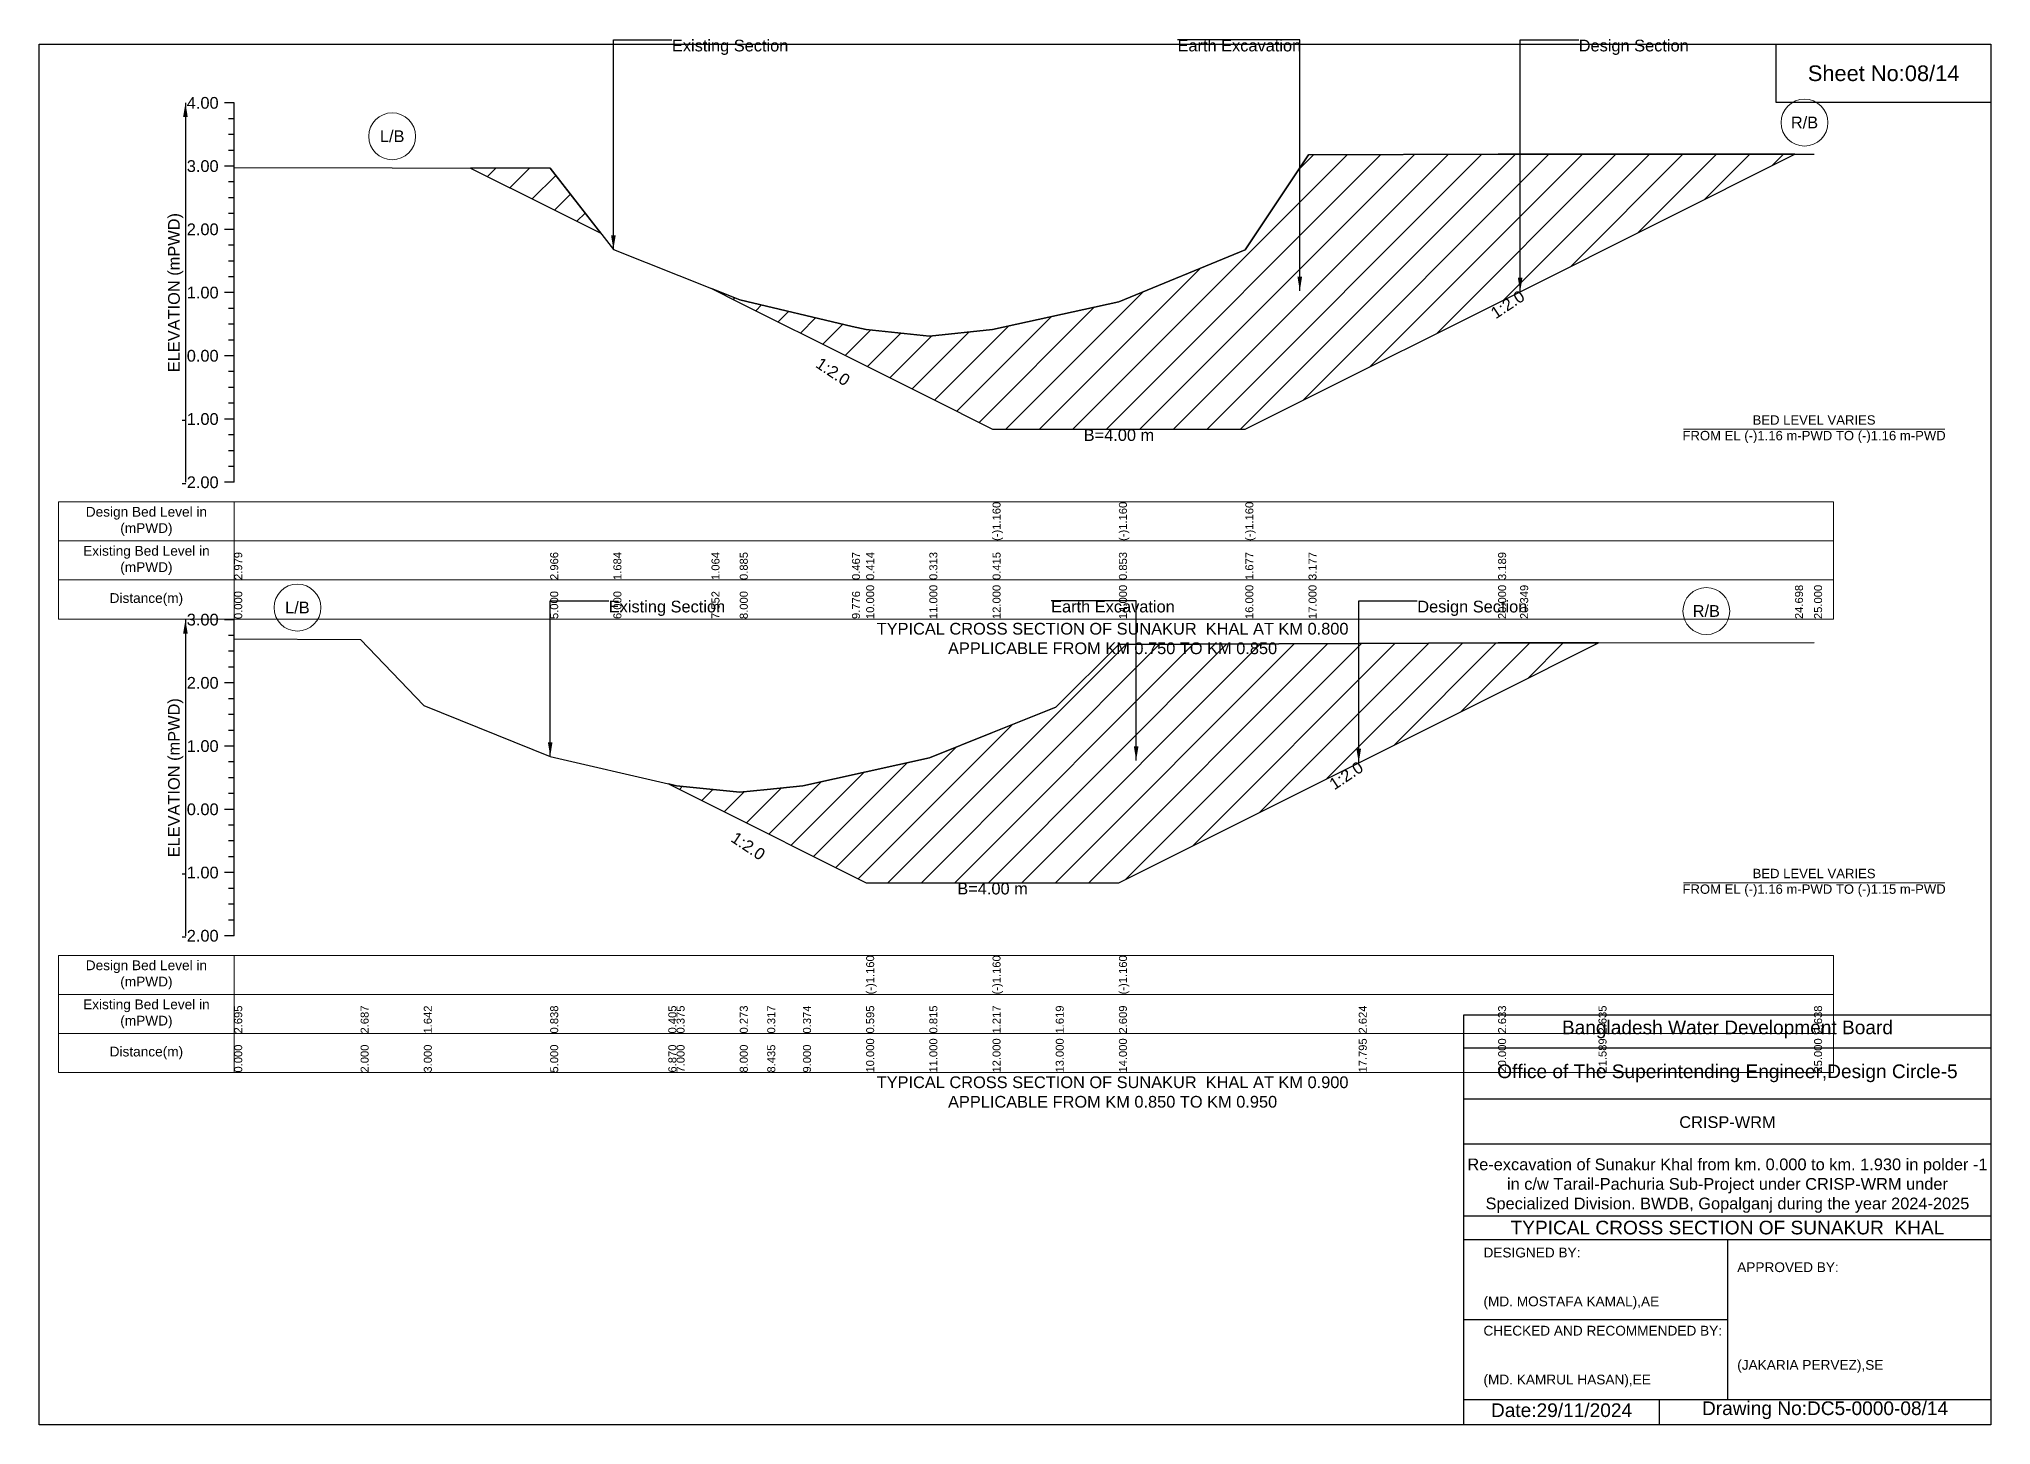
# Model space of a CAD drawing. Header units: inches. Extents: x 91000 to 238000, y -5656 to 143.
# Drawn here: x 170000 to 178000, y -5656 to 20 of the extents above; entities that cross this region are included whole.
import ezdxf

# ---------------------------------------------------------------- set-up
doc = ezdxf.new("R2010")
doc.units = ezdxf.units.IN
doc.header["$LTSCALE"] = 7
doc.header["$MEASUREMENT"] = 0
for name, color, linetype, lineweight in [('Cross section Data Border', 7, 'Continuous', 9), ('Cross Section Labels', 7, 'Continuous', 9), ('Existing_Bed_Level for Xsection', 7, 'Continuous', 25)]:
    doc.layers.add(name, color=color, linetype=linetype, lineweight=lineweight)
doc.styles.get("Standard").update_dxf_attribs({"font": 'arial.ttf'})
doc.dimstyles.get("Standard").update_dxf_attribs({"dimtxt": 0.18, "dimasz": 0.18, "dimexe": 0.18, "dimexo": 0.0625, "dimgap": 0.09, "dimtad": 0, "dimtih": 1, "dimtoh": 1, "dimdec": 4, "dimzin": 0, "dimdsep": 46, "dimtxsty": 'Standard', "dimcen": 0.09, "dimadec": 0, "dimazin": 0, "dimtfac": 1, "dimtdec": 4, "dimtofl": 0, "dimtmove": 0, "dimatfit": 3, "dimfxl": 1, "dimtolj": 1, "dimtzin": 0, "dimarcsym": 0})

msp = doc.modelspace()

# ---------------------------------------------------------------- hatches: boundary and pattern name
at = {"layer": 'Existing_Bed_Level for Xsection'}
h = msp.add_hatch(dxfattribs=at)
h.set_pattern_fill('ANSI31', color=256, scale=777, style=0)
h.paths.add_polyline_path([(172756, -1001.5), (172872, -1059.5), (173332, -1289.5), (173390, -1318.5), (173649, -1448), (173908, -1577.5), (174426, -1577.5), (174944, -1577.5), (175203, -1448), (175980, -1059.5), (176070.4, -1014.3), (177196.8, -451.1), (176070.4, -451.1), (175980, -451.1), (175203, -454.2), (174944, -842.7), (174426, -1056.1), (173908, -1169.6), (173649, -1196), (173390, -1169.8), (173332, -1156.2), (172872, -1047.9)])
h = msp.add_hatch(dxfattribs=at)
h.set_pattern_fill('ANSI31', color=256, scale=777, style=0)
h.paths.add_polyline_path([(171769, -508), (172095, -671), (172302.3, -774.7), (172095, -508.9)])
h = msp.add_hatch(dxfattribs=at)
h.set_pattern_fill('ANSI31', color=256, scale=777, style=0)
h.paths.add_polyline_path([(172579.2, -3029.8), (172613, -3046.6), (172872, -3176.1), (172984.6, -3232.5), (173131, -3305.6), (173390, -3435.1), (173649, -3435.1), (173908, -3435.1), (174167, -3435.1), (174426, -3435.1), (175408.8, -2943.7), (175980, -2658.1), (176391.6, -2452.3), (175980, -2452.8), (175408.8, -2455), (174426, -2459), (174167, -2715.4), (173908, -2819.5), (173649, -2923.6), (173390, -2980.7), (173131, -3037.8), (172984.6, -3052.6), (172872, -3064), (172613, -3037.6)])

# ---------------------------------------------------------------- linework, layer by layer
for points in [[(170000, 0), (178000, 0), (178000, -5656), (170000, -5656)], [(177120, 0), (178000, 0), (178000, -240), (177120, -240)]]:
    msp.add_lwpolyline(points, close=True)
for points in [[(175840, -5656), (175840, -3976), (178000, -3976)], [(175840, -4112), (178000, -4112)], [(175840, -4320), (178000, -4320)], [(175840, -4504), (178000, -4504)], [(175840, -4800), (178000, -4800)], [(175840, -4896), (178000, -4896)], [(176920, -4896), (176920, -5552)], [(175840, -5224), (176920, -5224)], [(175840, -5552), (178000, -5552)], [(176640, -5552), (176640, -5656)]]:
    msp.add_lwpolyline(points)
at = {"layer": 'Cross section Data Border'}
for points in [[(170080, -1875.1), (177355, -1875.1), (177355, -2355.1), (170080, -2355.1)], [(170080, -3732.7), (177355, -3732.7), (177355, -4212.7), (170080, -4212.7)]]:
    msp.add_lwpolyline(points, close=True, dxfattribs=at)
for points in [[(170800, -1875.1), (170800, -2355.1)], [(170080, -2035.1), (177355, -2035.1)], [(170080, -2195.1), (177355, -2195.1)], [(170800, -3732.7), (170800, -4212.7)], [(170080, -3892.7), (177355, -3892.7)], [(170080, -4052.7), (177355, -4052.7)]]:
    msp.add_lwpolyline(points, dxfattribs=at)
at = {"layer": 'Cross Section Labels'}
for points in [[(176739.2, -1577.5), (177810.8, -1577.5)], [(176739.2, -3435.1), (177810.8, -3435.1)]]:
    msp.add_lwpolyline(points, dxfattribs=at)
for centre in [(177235.9, -321.6), (171447.5, -377.7), (171059, -2308.2), (176833.3, -2322.4)]:
    msp.add_circle(centre, 96, dxfattribs=at)
at = {"layer": 'Existing_Bed_Level for Xsection'}
for points in [[(170800, -241.1), (170760, -241.1)], [(170800, -305.8), (170776, -305.8)], [(170800, -1795.1), (170800, -1536.1), (170800, -1277.1), (170800, -1018.1), (170800, -759.1), (170800, -500.1), (170800, -241.1)], [(170800, -370.6), (170776, -370.6)], [(170800, -435.3), (170776, -435.3)], [(170800, -505.5), (172095, -508.9), (172354, -840.9), (172756, -1001.5), (172872, -1047.9), (173332, -1156.2), (173390, -1169.8), (173649, -1196), (173908, -1169.6), (173908, -1169.6), (174426, -1056.1), (174426, -1056.1), (174944, -842.7), (174944, -842.7), (175203, -454.2), (175980, -451.1), (176070.4, -451.1), (177196.8, -451.1), (177275, -451.1)], [(170800, -500.1), (170760, -500.1)], [(170800, -564.8), (170776, -564.8)], [(170800, -629.6), (170776, -629.6)], [(170800, -694.3), (170776, -694.3)], [(170800, -759.1), (170760, -759.1)], [(170800, -823.8), (170776, -823.8)], [(170800, -888.6), (170776, -888.6)], [(170800, -953.3), (170776, -953.3)], [(170800, -1018.1), (170760, -1018.1)], [(170800, -1082.8), (170776, -1082.8)], [(170800, -1147.6), (170776, -1147.6)], [(170800, -1277.1), (170760, -1277.1)], [(170800, -1212.3), (170776, -1212.3)], [(170800, -1341.8), (170776, -1341.8)], [(170800, -1406.6), (170776, -1406.6)], [(170800, -1471.3), (170776, -1471.3)], [(170800, -1536.1), (170760, -1536.1)], [(170800, -1600.8), (170776, -1600.8)], [(170800, -1665.6), (170776, -1665.6)], [(170800, -1730.3), (170776, -1730.3)], [(170800, -1795.1), (170760, -1795.1)], [(170800, -2357.7), (170760, -2357.7)], [(170800, -3652.7), (170800, -3393.7), (170800, -3134.7), (170800, -2875.7), (170800, -2616.7), (170800, -2357.7)], [(170800, -2422.5), (170776, -2422.5)], [(170800, -2436.7), (171318, -2438.8), (171577, -2709.4), (172095, -2917.7), (172579.2, -3029.8), (172613, -3037.6), (172872, -3064), (172984.6, -3052.6), (173131, -3037.8), (173390, -2980.7), (173390, -2980.7), (173649, -2923.6), (173908, -2819.5), (173908, -2819.5), (174167, -2715.4), (174426, -2459), (174426, -2459), (175408.8, -2455), (175980, -2452.8), (176391.6, -2452.3), (177275, -2451.5)], [(170800, -2487.2), (170776, -2487.2)], [(170800, -2552), (170776, -2552)], [(170800, -2616.7), (170760, -2616.7)], [(170800, -2681.5), (170776, -2681.5)], [(170800, -2746.2), (170776, -2746.2)], [(170800, -2875.7), (170760, -2875.7)], [(170800, -2811), (170776, -2811)], [(170800, -2940.5), (170776, -2940.5)], [(170800, -3005.2), (170776, -3005.2)], [(170800, -3070), (170776, -3070)], [(170800, -3134.7), (170760, -3134.7)], [(170800, -3199.5), (170776, -3199.5)], [(170800, -3264.2), (170776, -3264.2)], [(170800, -3329), (170776, -3329)], [(170800, -3393.7), (170760, -3393.7)], [(170800, -3458.5), (170776, -3458.5)], [(170800, -3523.2), (170776, -3523.2)], [(170800, -3588), (170776, -3588)], [(170800, -3652.7), (170760, -3652.7)]]:
    msp.add_lwpolyline(points, dxfattribs=at)
for points in [[(172756, -1001.5), (172756, -1001.5), (172872, -1059.5), (173332, -1289.5), (173390, -1318.5), (173649, -1448), (173908, -1577.5), (173908, -1577.5), (174426, -1577.5), (174426, -1577.5), (174944, -1577.5), (174944, -1577.5), (175203, -1448), (175980, -1059.5), (176070.4, -1014.3), (177196.8, -451.1), (177196.8, -451.1), (177196.8, -451.1), (176070.4, -451.1), (175980, -451.1), (175203, -454.2), (174944, -842.7), (174944, -842.7), (174426, -1056.1), (174426, -1056.1), (173908, -1169.6), (173908, -1169.6), (173649, -1196), (173390, -1169.8), (173332, -1156.2), (172872, -1047.9), (172756, -1001.5)], [(171769, -508), (172095, -671), (172302.3, -774.7), (172095, -508.9)], [(172579.2, -3029.8), (172613, -3046.6), (172872, -3176.1), (172984.6, -3232.5), (173131, -3305.6), (173390, -3435.1), (173390, -3435.1), (173649, -3435.1), (173908, -3435.1), (173908, -3435.1), (174167, -3435.1), (174426, -3435.1), (174426, -3435.1), (175408.8, -2943.7), (175980, -2658.1), (176391.6, -2452.3), (175980, -2452.8), (175408.8, -2455), (174426, -2459), (174426, -2459), (174167, -2715.4), (173908, -2819.5), (173908, -2819.5), (173649, -2923.6), (173390, -2980.7), (173390, -2980.7), (173131, -3037.8), (172984.6, -3052.6), (172872, -3064), (172613, -3037.6)]]:
    msp.add_lwpolyline(points, close=True, dxfattribs=at)

# ---------------------------------------------------------------- texts
at = {"attachment_point": 5}
for s, insert, char_height in [('Sheet No:08/14', (177560, -120), 64), ('Bangladesh Water Development Board', (176920, -4036), 56), ('Office of The Superintending Engineer,Design Circle-5', (176920, -4216), 56)]:
    msp.add_mtext(s, dxfattribs=dict(at, insert=insert, char_height=char_height))
for s, insert, char_height, width, attachment_point in [('CRISP-WRM', (176920, -4416), 48, 2240, 5), ('Re-excavation of Sunakur Khal from km. 0.000 to km. 1.930 in polder -1  in c/w Tarail-Pachuria Sub-Project under CRISP-WRM under Specialized Division. BWDB, Gopalganj during the year 2024-2025', (176920, -4676), 48, 2160, 5), ('TYPICAL CROSS SECTION OF SUNAKUR  KHAL', (176920, -4848), 56, 2240, 5), ('DESIGNED BY:^J^J^J(MD. MOSTAFA KAMAL),AE', (175920, -5056), 40, 1120, 4), ('APPROVED BY:^J^J^J^J^J^J(JAKARIA PERVEZ),SE', (176960, -5216), 40, 1120, 4), ('CHECKED AND RECOMMENDED BY:^J^J^J(MD. KAMRUL HASAN),EE', (175920, -5376), 40, 1120, 4), ('Date:29/11/2024', (176240, -5596), 56, 1120, 5), ('Drawing No:DC5-0000-08/14', (177320, -5596), 56, 1760, 5)]:
    msp.add_mtext(s, dxfattribs=dict(insert=insert, char_height=char_height, width=width, attachment_point=attachment_point))
at = {"layer": 'Cross section Data Border', "char_height": 40, "width": 640, "attachment_point": 5}
for s, insert in [('Design Bed Level in (mPWD)', (170440, -1955.1)), ('Existing Bed Level in (mPWD)', (170440, -2115.1)), ('Distance(m)', (170440, -2275.1)), ('Design Bed Level in (mPWD)', (170440, -3812.7)), ('Existing Bed Level in (mPWD)', (170440, -3972.7)), ('Distance(m)', (170440, -4132.7))]:
    msp.add_mtext(s, dxfattribs=dict(at, insert=insert))
at = {"layer": 'Cross Section Labels'}
for s, insert, char_height, attachment_point in [('Existing Section', (172594, 17.9), 48, 1), ('Earth Excavation', (174666, 17.9), 48, 1), ('Design Section', (176310.4, 17.9), 48, 1), ('R/B', (177235.9, -321.6), 48, 5), ('L/B', (171447.5, -377.7), 48, 5), ('BED LEVEL VARIES ^JFROM EL (-)1.16 m-PWD TO (-)1.16 m-PWD', (177275, -1577.5), 38.4, 5), ('B=4.00 m', (174426, -1577.5), 48, 2), ('L/B', (171059, -2308.2), 48, 5), ('Existing Section', (172335, -2280), 48, 1), ('Earth Excavation', (174148, -2280), 48, 1), ('Design Section', (175648.8, -2280), 48, 1), ('R/B', (176833.3, -2322.4), 48, 5), ('TYPICAL CROSS SECTION OF SUNAKUR  KHAL AT KM 0.800^JAPPLICABLE FROM KM 0.750 TO KM 0.850', (174400, -2435.1), 48, 5), ('B=4.00 m', (173908, -3435.1), 48, 2), ('BED LEVEL VARIES ^JFROM EL (-)1.16 m-PWD TO (-)1.15 m-PWD', (177275, -3435.1), 38.4, 5), ('TYPICAL CROSS SECTION OF SUNAKUR  KHAL AT KM 0.900^JAPPLICABLE FROM KM 0.850 TO KM 0.950', (174400, -4292.7), 48, 5)]:
    msp.add_mtext(s, dxfattribs=dict(at, insert=insert, char_height=char_height, attachment_point=attachment_point))
at = {"layer": 'Cross Section Labels', "char_height": 48, "attachment_point": 2}
for insert, rotation in [((176005.6, -1046.7), 33.69007), ((173267.3, -1321.9), 326.30993), ((175344, -2976.1), 33.69007), ((172919.9, -3264.8), 326.30993)]:
    msp.add_mtext('1:2.0', dxfattribs=dict(at, insert=insert, rotation=rotation))
at = {"layer": 'Existing_Bed_Level for Xsection', "char_height": 48, "attachment_point": 6}
for s, insert in [('4.00', (170736, -241.1)), ('3.00', (170736, -500.1)), ('2.00', (170736, -759.1)), ('1.00', (170736, -1018.1)), ('0.00', (170736, -1277.1)), ('-1.00', (170736, -1536.1)), ('-2.00', (170736, -1795.1)), ('3.00', (170736, -2357.7)), ('2.00', (170736, -2616.7)), ('1.00', (170736, -2875.7)), ('0.00', (170736, -3134.7)), ('-1.00', (170736, -3393.7)), ('-2.00', (170736, -3652.7))]:
    msp.add_mtext(s, dxfattribs=dict(at, insert=insert))
at = {"layer": 'Existing_Bed_Level for Xsection', "rotation": 90}
for s, insert, char_height, attachment_point in [('ELEVATION (mPWD)', (170560, -1018.1), 48, 5), ('(-)1.160', (173908, -2035.1), 32.8, 1), ('(-)1.160', (174426, -2035.1), 32.8, 1), ('(-)1.160', (174944, -2035.1), 32.8, 1), ('2.979', (170800, -2195.1), 32.8, 1), ('2.966', (172095, -2195.1), 32.8, 1), ('1.684', (172354, -2195.1), 32.8, 1), ('1.064', (172756, -2195.1), 32.8, 1), ('0.885', (172872, -2195.1), 32.8, 1), ('0.467', (173332, -2195.1), 32.8, 1), ('0.414', (173390, -2195.1), 32.8, 1), ('0.313', (173649, -2195.1), 32.8, 1), ('0.415', (173908, -2195.1), 32.8, 1), ('0.853', (174426, -2195.1), 32.8, 1), ('1.677', (174944, -2195.1), 32.8, 1), ('3.177', (175203, -2195.1), 32.8, 1), ('3.189', (175980, -2195.1), 32.8, 1), ('10.000', (173390, -2355.1), 32.8, 1), ('11.000', (173649, -2355.1), 32.8, 1), ('12.000', (173908, -2355.1), 32.8, 1), ('14.000', (174426, -2355.1), 32.8, 1), ('16.000', (174944, -2355.1), 32.8, 1), ('17.000', (175203, -2355.1), 32.8, 1), ('20.000', (175980, -2355.1), 32.8, 1), ('20.349', (176070.4, -2355.1), 32.8, 1), ('24.698', (177196.8, -2355.1), 32.8, 1), ('25.000', (177275, -2355.1), 32.8, 1), ('0.000', (170800, -2355.1), 32.8, 1), ('5.000', (172095, -2355.1), 32.8, 1), ('6.000', (172354, -2355.1), 32.8, 1), ('7.552', (172756, -2355.1), 32.8, 1), ('8.000', (172872, -2355.1), 32.8, 1), ('9.776', (173332, -2355.1), 32.8, 1), ('ELEVATION (mPWD)', (170560, -3005.2), 48, 5), ('(-)1.160', (173390, -3892.7), 32.8, 1), ('(-)1.160', (173908, -3892.7), 32.8, 1), ('(-)1.160', (174426, -3892.7), 32.8, 1), ('2.695', (170800, -4052.7), 32.8, 1), ('2.687', (171318, -4052.7), 32.8, 1), ('1.642', (171577, -4052.7), 32.8, 1), ('0.838', (172095, -4052.7), 32.8, 1), ('0.405', (172579.2, -4052.7), 32.8, 1), ('0.375', (172613, -4052.7), 32.8, 1), ('0.273', (172872, -4052.7), 32.8, 1), ('0.317', (172984.6, -4052.7), 32.8, 1), ('0.374', (173131, -4052.7), 32.8, 1), ('0.595', (173390, -4052.7), 32.8, 1), ('0.815', (173649, -4052.7), 32.8, 1), ('1.217', (173908, -4052.7), 32.8, 1), ('1.619', (174167, -4052.7), 32.8, 1), ('2.609', (174426, -4052.7), 32.8, 1), ('2.624', (175408.8, -4052.7), 32.8, 1), ('2.633', (175980, -4052.7), 32.8, 1), ('2.635', (176391.6, -4052.7), 32.8, 1), ('2.638', (177275, -4052.7), 32.8, 1), ('10.000', (173390, -4212.7), 32.8, 1), ('11.000', (173649, -4212.7), 32.8, 1), ('12.000', (173908, -4212.7), 32.8, 1), ('13.000', (174167, -4212.7), 32.8, 1), ('14.000', (174426, -4212.7), 32.8, 1), ('17.795', (175408.8, -4212.7), 32.8, 1), ('20.000', (175980, -4212.7), 32.8, 1), ('21.589', (176391.6, -4212.7), 32.8, 1), ('25.000', (177275, -4212.7), 32.8, 1), ('0.000', (170800, -4212.7), 32.8, 1), ('2.000', (171318, -4212.7), 32.8, 1), ('3.000', (171577, -4212.7), 32.8, 1), ('5.000', (172095, -4212.7), 32.8, 1), ('6.870', (172579.2, -4212.7), 32.8, 1), ('7.000', (172613, -4212.7), 32.8, 1), ('8.000', (172872, -4212.7), 32.8, 1), ('8.435', (172984.6, -4212.7), 32.8, 1), ('9.000', (173131, -4212.7), 32.8, 1)]:
    msp.add_mtext(s, dxfattribs=dict(at, insert=insert, char_height=char_height, attachment_point=attachment_point))

# ---------------------------------------------------------------- leaders
at = {"layer": 'Cross Section Labels', "annotation_type": 0, "has_hookline": 1}
for points, hookline_direction, text_width in [([(172354, -840.9), (172354, 17.9), (172593.9, 17.9)], 0, 467.2), ([(175167.2, -1011), (175167.2, 17.9), (174666.1, 17.9)], 1, 497), ([(176070.4, -1014.3), (176070.4, 17.9), (176310.3, 17.9)], 0, 441.2), ([(172095, -2917.7), (172095, -2280), (172334.9, -2280)], 0, 467.2), ([(174496.6, -2934.2), (174496.6, -2280), (174148.1, -2280)], 1, 497), ([(175408.8, -2943.7), (175408.8, -2280), (175648.7, -2280)], 0, 441.2)]:
    msp.add_leader(points, dimstyle='Standard', override={"dimasz": 57.6}, dxfattribs=dict(at, hookline_direction=hookline_direction, text_width=text_width))
at = {"layer": 'Existing_Bed_Level for Xsection'}
for points in [[(170600, -241.1), (170600, -1795.1)], [(170600, -2357.7), (170600, -3652.7)]]:
    msp.add_leader(points, dimstyle='Standard', override={"dimasz": 57.6}, dxfattribs=at)

doc.saveas('drawing.dxf')
